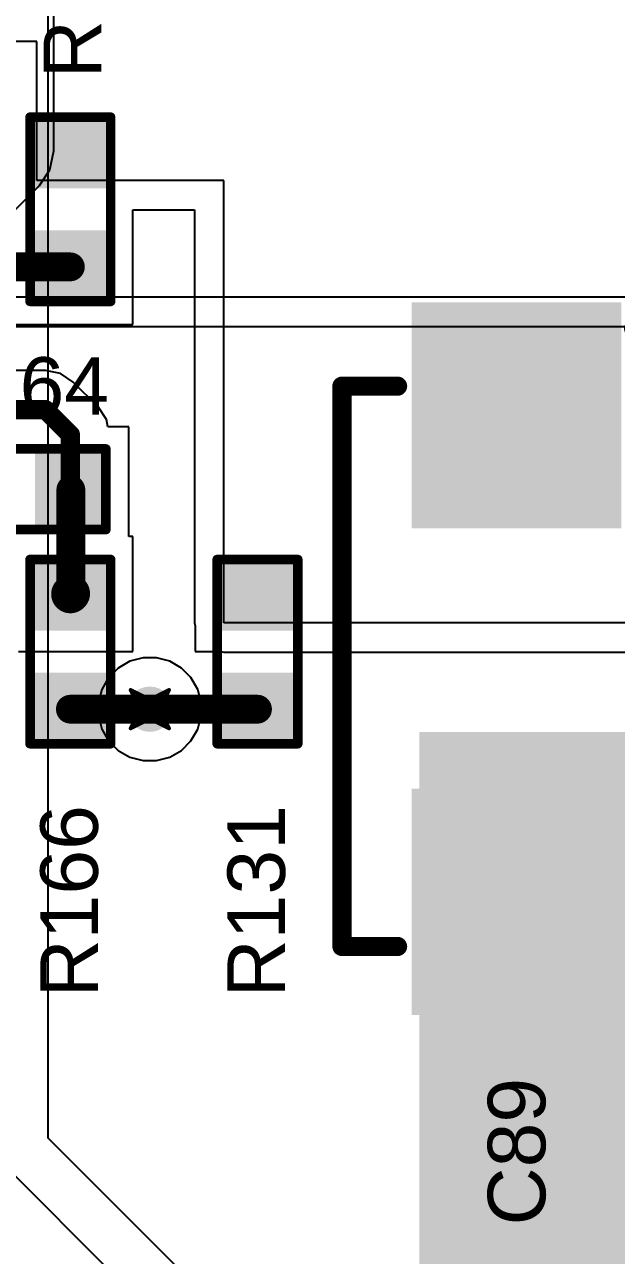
# Model space of a CAD drawing. Header units: inches. Extents: x -36 to 349, y -11 to 240.
# Drawn here: x 60.93 to 68.77, y 20.04 to 36.33 of the extents above; entities that cross this region are included whole.
import ezdxf

# ---------------------------------------------------------------- set-up
doc = ezdxf.new("R2010")
doc.units = ezdxf.units.IN
for name, color, linetype in [('Bottom Layer', 5, 'Continuous'), ('Drill Drawing', 1, 'Continuous'), ('Layer 1', 16, 'Continuous'), ('Layer 2', 76, 'Continuous'), ('Top Layer', 1, 'Continuous'), ('Top Overlay', 2, 'Continuous'), ('Top Paste', 8, 'Continuous'), ('Top Solder', 216, 'Continuous'), ('Via Holes', 16, 'Continuous')]:
    doc.layers.add(name, color=color, linetype=linetype)
doc.styles.add('Arial', font='', dxfattribs={"height": 0.2})
doc.styles.get('Arial').set_extended_font_data('Arial')

# ---------------------------------------------------------------- blocks, each defined once
blk = doc.blocks.new('R___0603_216')
at = {"layer": 'Top Layer'}
for points in [[(-0.38102286, 0.44448984), (-0.38102286, -0.4445101599999999), (-1.14302286, -0.4445101599999999), (-1.14302286, 0.44448984)], [(1.14297714, 0.44448984), (1.14297714, -0.4445101599999999), (0.38097714, -0.4445101599999999), (0.38097714, 0.44448984)]]:
    blk.add_hatch(color=1, dxfattribs=at).paths.add_polyline_path(points)
at = {"layer": 'Top Paste'}
for points in [[(-0.38102286, 0.44448984), (-0.38102286, -0.4445101599999999), (-1.14302286, -0.4445101599999999), (-1.14302286, 0.44448984)], [(1.14297714, 0.44448984), (1.14297714, -0.4445101599999999), (0.38097714, -0.4445101599999999), (0.38097714, 0.44448984)]]:
    blk.add_hatch(color=8, dxfattribs=at).paths.add_polyline_path(points)
at = {"layer": 'Top Solder'}
for points in [[(-0.2794228599999999, 0.5460898399999999), (-0.2794228599999999, -0.5461101599999999), (-1.24462286, -0.5461101599999999), (-1.24462286, 0.5460898399999999)], [(1.24457714, 0.5460898399999999), (1.24457714, -0.5461101599999999), (0.27937714, -0.5461101599999999), (0.27937714, 0.5460898399999999)]]:
    blk.add_hatch(color=216, dxfattribs=at).paths.add_polyline_path(points)
at = {"layer": 'Top Overlay'}
for points in [[(-1.21922286, 0.53338984, 0.127, 0.127, 0), (-1.21922286, -0.53341016, 0.127, 0.127, 0)], [(-1.21922286, 0.53338984, 0.127, 0.127, 0), (1.21917714, 0.53338984, 0.127, 0.127, 0)], [(1.21917714, 0.53338984, 0.127, 0.127, 0), (1.21917714, -0.53341016, 0.127, 0.127, 0)], [(-1.21922286, -0.53341016, 0.127, 0.127, 0), (1.21917714, -0.53341016, 0.127, 0.127, 0)]]:
    blk.add_lwpolyline(points, format="xyseb", dxfattribs=at)
for points in [[(-1.25097286, 0.53338984, 0.0635, 0.0635, 1), (-1.18747286, 0.53338984, 0.0635, 0.0635, 1)], [(-1.25097286, 0.53338984, 0.0635, 0.0635, 1), (-1.18747286, 0.53338984, 0.0635, 0.0635, 1)], [(1.18742714, 0.53338984, 0.0635, 0.0635, 1), (1.25092714, 0.53338984, 0.0635, 0.0635, 1)], [(1.18742714, 0.53338984, 0.0635, 0.0635, 1), (1.25092714, 0.53338984, 0.0635, 0.0635, 1)], [(-1.25097286, -0.53341016, 0.0635, 0.0635, 1), (-1.18747286, -0.53341016, 0.0635, 0.0635, 1)], [(-1.25097286, -0.53341016, 0.0635, 0.0635, 1), (-1.18747286, -0.53341016, 0.0635, 0.0635, 1)], [(1.18742714, -0.53341016, 0.0635, 0.0635, 1), (1.25092714, -0.53341016, 0.0635, 0.0635, 1)], [(1.18742714, -0.53341016, 0.0635, 0.0635, 1), (1.25092714, -0.53341016, 0.0635, 0.0635, 1)]]:
    blk.add_lwpolyline(points, format="xyseb", close=True, dxfattribs=at)
blk = doc.blocks.new('R___0603_218')
at = {"layer": 'Top Layer'}
for points in [[(-0.38101016, 0.44451524), (-0.38101016, -0.4444847599999999), (-1.14301016, -0.4444847599999999), (-1.14301016, 0.44451524)], [(1.14298984, 0.44451524), (1.14298984, -0.4444847599999999), (0.38098984, -0.4444847599999999), (0.38098984, 0.44451524)]]:
    blk.add_hatch(color=1, dxfattribs=at).paths.add_polyline_path(points)
at = {"layer": 'Top Paste'}
for points in [[(-0.38101016, 0.44451524), (-0.38101016, -0.4444847599999999), (-1.14301016, -0.4444847599999999), (-1.14301016, 0.44451524)], [(1.14298984, 0.44451524), (1.14298984, -0.4444847599999999), (0.38098984, -0.4444847599999999), (0.38098984, 0.44451524)]]:
    blk.add_hatch(color=8, dxfattribs=at).paths.add_polyline_path(points)
at = {"layer": 'Top Solder'}
for points in [[(-0.27941016, 0.54611524), (-0.27941016, -0.54608476), (-1.24461016, -0.54608476), (-1.24461016, 0.54611524)], [(1.24458984, 0.54611524), (1.24458984, -0.54608476), (0.27938984, -0.54608476), (0.27938984, 0.54611524)]]:
    blk.add_hatch(color=216, dxfattribs=at).paths.add_polyline_path(points)
at = {"layer": 'Top Overlay'}
for points in [[(-1.21921016, 0.53341524, 0.127, 0.127, 0), (-1.21921016, -0.53338476, 0.127, 0.127, 0)], [(1.21918984, 0.53341524, 0.127, 0.127, 0), (-1.21921016, 0.53341524, 0.127, 0.127, 0)], [(1.21918984, 0.53341524, 0.127, 0.127, 0), (1.21918984, -0.53338476, 0.127, 0.127, 0)], [(1.21918984, -0.53338476, 0.127, 0.127, 0), (-1.21921016, -0.53338476, 0.127, 0.127, 0)]]:
    blk.add_lwpolyline(points, format="xyseb", dxfattribs=at)
for points in [[(-1.25096016, 0.53341524, 0.0635, 0.0635, 1), (-1.18746016, 0.53341524, 0.0635, 0.0635, 1)], [(-1.25096016, 0.53341524, 0.0635, 0.0635, 1), (-1.18746016, 0.53341524, 0.0635, 0.0635, 1)], [(1.18743984, 0.53341524, 0.0635, 0.0635, 1), (1.25093984, 0.53341524, 0.0635, 0.0635, 1)], [(1.18743984, 0.53341524, 0.0635, 0.0635, 1), (1.25093984, 0.53341524, 0.0635, 0.0635, 1)], [(-1.25096016, -0.53338476, 0.0635, 0.0635, 1), (-1.18746016, -0.53338476, 0.0635, 0.0635, 1)], [(-1.25096016, -0.53338476, 0.0635, 0.0635, 1), (-1.18746016, -0.53338476, 0.0635, 0.0635, 1)], [(1.18743984, -0.53338476, 0.0635, 0.0635, 1), (1.25093984, -0.53338476, 0.0635, 0.0635, 1)], [(1.18743984, -0.53338476, 0.0635, 0.0635, 1), (1.25093984, -0.53338476, 0.0635, 0.0635, 1)]]:
    blk.add_lwpolyline(points, format="xyseb", close=True, dxfattribs=at)
blk = doc.blocks.new('R___0603_229')
at = {"layer": 'Top Layer'}
for points in [[(-0.3810076199999999, 0.4445), (-0.3810076199999999, -0.4445), (-1.14300762, -0.4445), (-1.14300762, 0.4445)], [(1.14299238, 0.4445), (1.14299238, -0.4445), (0.38099238, -0.4445), (0.38099238, 0.4445)]]:
    blk.add_hatch(color=1, dxfattribs=at).paths.add_polyline_path(points)
at = {"layer": 'Top Paste'}
for points in [[(-0.3810076199999999, 0.4445), (-0.3810076199999999, -0.4445), (-1.14300762, -0.4445), (-1.14300762, 0.4445)], [(1.14299238, 0.4445), (1.14299238, -0.4445), (0.38099238, -0.4445), (0.38099238, 0.4445)]]:
    blk.add_hatch(color=8, dxfattribs=at).paths.add_polyline_path(points)
at = {"layer": 'Top Solder'}
for points in [[(-0.27940762, 0.5460999999999999), (-0.27940762, -0.5460999999999999), (-1.24460762, -0.5460999999999999), (-1.24460762, 0.5460999999999999)], [(1.24459238, 0.5460999999999999), (1.24459238, -0.5460999999999999), (0.27939238, -0.5460999999999999), (0.27939238, 0.5460999999999999)]]:
    blk.add_hatch(color=216, dxfattribs=at).paths.add_polyline_path(points)
at = {"layer": 'Top Overlay'}
for points in [[(-1.21920762, 0.5334, 0.127, 0.127, 0), (1.21919238, 0.5334, 0.127, 0.127, 0)], [(-1.21920762, 0.5334, 0.127, 0.127, 0), (-1.21920762, -0.5334, 0.127, 0.127, 0)], [(1.21919238, 0.5334, 0.127, 0.127, 0), (1.21919238, -0.5334, 0.127, 0.127, 0)], [(-1.21920762, -0.5334, 0.127, 0.127, 0), (1.21919238, -0.5334, 0.127, 0.127, 0)]]:
    blk.add_lwpolyline(points, format="xyseb", dxfattribs=at)
for points in [[(-1.25095762, 0.5334, 0.0635, 0.0635, 1), (-1.18745762, 0.5334, 0.0635, 0.0635, 1)], [(-1.25095762, 0.5334, 0.0635, 0.0635, 1), (-1.18745762, 0.5334, 0.0635, 0.0635, 1)], [(1.18744238, 0.5334, 0.0635, 0.0635, 1), (1.25094238, 0.5334, 0.0635, 0.0635, 1)], [(1.18744238, 0.5334, 0.0635, 0.0635, 1), (1.25094238, 0.5334, 0.0635, 0.0635, 1)], [(-1.25095762, -0.5334, 0.0635, 0.0635, 1), (-1.18745762, -0.5334, 0.0635, 0.0635, 1)], [(-1.25095762, -0.5334, 0.0635, 0.0635, 1), (-1.18745762, -0.5334, 0.0635, 0.0635, 1)], [(1.18744238, -0.5334, 0.0635, 0.0635, 1), (1.25094238, -0.5334, 0.0635, 0.0635, 1)], [(1.18744238, -0.5334, 0.0635, 0.0635, 1), (1.25094238, -0.5334, 0.0635, 0.0635, 1)]]:
    blk.add_lwpolyline(points, format="xyseb", close=True, dxfattribs=at)
blk = doc.blocks.new('R___0603_230')
at = {"layer": 'Top Layer'}
for points in [[(-0.38101016, 0.44448984), (-0.38101016, -0.4445101599999999), (-1.14301016, -0.4445101599999999), (-1.14301016, 0.44448984)], [(1.14298984, 0.44448984), (1.14298984, -0.4445101599999999), (0.38098984, -0.4445101599999999), (0.38098984, 0.44448984)]]:
    blk.add_hatch(color=1, dxfattribs=at).paths.add_polyline_path(points)
at = {"layer": 'Top Paste'}
for points in [[(-0.38101016, 0.44448984), (-0.38101016, -0.4445101599999999), (-1.14301016, -0.4445101599999999), (-1.14301016, 0.44448984)], [(1.14298984, 0.44448984), (1.14298984, -0.4445101599999999), (0.38098984, -0.4445101599999999), (0.38098984, 0.44448984)]]:
    blk.add_hatch(color=8, dxfattribs=at).paths.add_polyline_path(points)
at = {"layer": 'Top Solder'}
for points in [[(-0.27941016, 0.5460898399999999), (-0.27941016, -0.5461101599999999), (-1.24461016, -0.5461101599999999), (-1.24461016, 0.5460898399999999)], [(1.24458984, 0.5460898399999999), (1.24458984, -0.5461101599999999), (0.27938984, -0.5461101599999999), (0.27938984, 0.5460898399999999)]]:
    blk.add_hatch(color=216, dxfattribs=at).paths.add_polyline_path(points)
at = {"layer": 'Top Overlay'}
for points in [[(-1.21921016, 0.53338984, 0.127, 0.127, 0), (-1.21921016, -0.53341016, 0.127, 0.127, 0)], [(-1.21921016, 0.53338984, 0.127, 0.127, 0), (1.21918984, 0.53338984, 0.127, 0.127, 0)], [(1.21918984, 0.53338984, 0.127, 0.127, 0), (1.21918984, -0.53341016, 0.127, 0.127, 0)], [(-1.21921016, -0.53341016, 0.127, 0.127, 0), (1.21918984, -0.53341016, 0.127, 0.127, 0)]]:
    blk.add_lwpolyline(points, format="xyseb", dxfattribs=at)
for points in [[(-1.25096016, 0.53338984, 0.0635, 0.0635, 1), (-1.18746016, 0.53338984, 0.0635, 0.0635, 1)], [(-1.25096016, 0.53338984, 0.0635, 0.0635, 1), (-1.18746016, 0.53338984, 0.0635, 0.0635, 1)], [(1.18743984, 0.53338984, 0.0635, 0.0635, 1), (1.25093984, 0.53338984, 0.0635, 0.0635, 1)], [(1.18743984, 0.53338984, 0.0635, 0.0635, 1), (1.25093984, 0.53338984, 0.0635, 0.0635, 1)], [(-1.25096016, -0.53341016, 0.0635, 0.0635, 1), (-1.18746016, -0.53341016, 0.0635, 0.0635, 1)], [(-1.25096016, -0.53341016, 0.0635, 0.0635, 1), (-1.18746016, -0.53341016, 0.0635, 0.0635, 1)], [(1.18743984, -0.53341016, 0.0635, 0.0635, 1), (1.25093984, -0.53341016, 0.0635, 0.0635, 1)], [(1.18743984, -0.53341016, 0.0635, 0.0635, 1), (1.25093984, -0.53341016, 0.0635, 0.0635, 1)]]:
    blk.add_lwpolyline(points, format="xyseb", close=True, dxfattribs=at)
blk = doc.blocks.new('C____E_437')
at = {"layer": 'Top Layer'}
for points in [[(-1.39499213, 1.28499997), (1.39500737, 1.28499997), (1.39500737, -1.28499997), (-1.39499213, -1.28499997)], [(5.044974669999999, 1.28499997), (7.834974169999999, 1.28499997), (7.834974169999999, -1.28499997), (5.044974669999999, -1.28499997)]]:
    blk.add_hatch(color=1, dxfattribs=at).paths.add_polyline_path(points)
at = {"layer": 'Top Paste'}
for points in [[(-1.39499213, 1.28499997), (1.39500737, 1.28499997), (1.39500737, -1.28499997), (-1.39499213, -1.28499997)], [(5.044974669999999, 1.28499997), (7.834974169999999, 1.28499997), (7.834974169999999, -1.28499997), (5.044974669999999, -1.28499997)]]:
    blk.add_hatch(color=8, dxfattribs=at).paths.add_polyline_path(points)
at = {"layer": 'Top Solder'}
for points in [[(-1.49659213, 1.38659997), (1.49660737, 1.38659997), (1.49660737, -1.38659997), (-1.49659213, -1.38659997)], [(4.94337467, 1.38659997), (7.936574169999999, 1.38659997), (7.936574169999999, -1.38659997), (4.94337467, -1.38659997)]]:
    blk.add_hatch(color=216, dxfattribs=at).paths.add_polyline_path(points)
at = {"layer": 'Top Overlay'}
for points in [[(-1.14878358, 1.5494, 0.254, 0.254, 0), (-1.14878358, 2.286, 0.254, 0.254, 0)], [(7.03001642, 2.3114, 0.254, 0.254, 0), (-0.38678358, 2.3114, 0.254, 0.254, 0)], [(-0.38678358, 1.5748, 0.254, 0.254, 0), (-0.38678358, 2.3114, 0.254, 0.254, 0)], [(7.03001642, 1.5748, 0.254, 0.254, 0), (7.03001642, 2.3114, 0.254, 0.254, 0)], [(-0.71698358, 1.905, 0.254, 0.254, 0), (-1.55518358, 1.905, 0.254, 0.254, 0)], [(-0.38678358, -2.3114, 0.254, 0.254, 0), (-0.38678358, -1.5748, 0.254, 0.254, 0)], [(7.03001642, -2.3114, 0.254, 0.254, 0), (7.03001642, -1.5748, 0.254, 0.254, 0)], [(7.03001642, -2.3114, 0.254, 0.254, 0), (-0.38678358, -2.3114, 0.254, 0.254, 0)]]:
    blk.add_lwpolyline(points, format="xyseb", dxfattribs=at)
for points in [[(-1.21228358, 2.286, 0.127, 0.127, 1), (-1.08528358, 2.286, 0.127, 0.127, 1)], [(-0.45028358, 2.3114, 0.127, 0.127, 1), (-0.32328358, 2.3114, 0.127, 0.127, 1)], [(-0.45028358, 2.3114, 0.127, 0.127, 1), (-0.32328358, 2.3114, 0.127, 0.127, 1)], [(6.96651642, 2.3114, 0.127, 0.127, 1), (7.093516419999998, 2.3114, 0.127, 0.127, 1)], [(6.96651642, 2.3114, 0.127, 0.127, 1), (7.093516419999998, 2.3114, 0.127, 0.127, 1)], [(-1.61868358, 1.905, 0.127, 0.127, 1), (-1.49168358, 1.905, 0.127, 0.127, 1)], [(-0.78048358, 1.905, 0.127, 0.127, 1), (-0.65348358, 1.905, 0.127, 0.127, 1)], [(-1.21228358, 1.5494, 0.127, 0.127, 1), (-1.08528358, 1.5494, 0.127, 0.127, 1)], [(-0.45028358, 1.5748, 0.127, 0.127, 1), (-0.32328358, 1.5748, 0.127, 0.127, 1)], [(6.96651642, 1.5748, 0.127, 0.127, 1), (7.093516419999998, 1.5748, 0.127, 0.127, 1)], [(-0.45028358, -1.5748, 0.127, 0.127, 1), (-0.32328358, -1.5748, 0.127, 0.127, 1)], [(6.96651642, -1.5748, 0.127, 0.127, 1), (7.093516419999998, -1.5748, 0.127, 0.127, 1)], [(-0.45028358, -2.3114, 0.127, 0.127, 1), (-0.32328358, -2.3114, 0.127, 0.127, 1)], [(-0.45028358, -2.3114, 0.127, 0.127, 1), (-0.32328358, -2.3114, 0.127, 0.127, 1)], [(6.96651642, -2.3114, 0.127, 0.127, 1), (7.093516419999998, -2.3114, 0.127, 0.127, 1)], [(6.96651642, -2.3114, 0.127, 0.127, 1), (7.093516419999998, -2.3114, 0.127, 0.127, 1)]]:
    blk.add_lwpolyline(points, format="xyseb", close=True, dxfattribs=at)

msp = doc.modelspace()

# ---------------------------------------------------------------- hatches: boundary and pattern name
at = {"layer": 'Bottom Layer'}
h = msp.add_hatch(color=5, dxfattribs=at)
edge = h.paths.add_edge_path()
edge.add_arc((62.5919373, 27.2665444), 0.2999994, 0, 360)
at = {"layer": 'Layer 1'}
h = msp.add_hatch(color=16, dxfattribs=at)
edge = h.paths.add_edge_path()
edge.add_arc((62.5919373, 27.2665444), 0.2999994, 0, 360)
at = {"layer": 'Layer 2'}
h = msp.add_hatch(color=76, dxfattribs=at)
edge = h.paths.add_edge_path()
edge.add_arc((62.5919373, 27.2665444), 0.2999994, 0, 360)
at = {"layer": 'Top Layer'}
h = msp.add_hatch(color=1, dxfattribs=at)
edge = h.paths.add_edge_path()
edge.add_arc((62.5919373, 27.2665444), 0.2999994, 0, 360)
msp.add_hatch(color=1, dxfattribs=at).paths.add_polyline_path([(66.16099797999999, 17.05572408), (81.92600073999999, 17.05572408), (81.92600073999999, 26.96572712), (66.16099797999999, 26.96572712)])
at = {"layer": 'Via Holes'}
h = msp.add_hatch(color=7, dxfattribs=at)
edge = h.paths.add_edge_path()
edge.add_arc((62.5919373, 27.2665444), 0.1499997, 0, 360)

# ---------------------------------------------------------------- linework, layer by layer
at = {"layer": 'Bottom Layer'}
for p, q in [((61.31980878, 34.6561664), (61.31980878, 44.80229292)), ((61.27052516, 34.4084021), (61.31980878, 34.6561664)), ((61.13017746, 34.1983568), (61.27052516, 34.4084021)), ((60.48113634, 33.54931568), (61.13017746, 34.1983568)), ((113.59779668, 32.72265998), (55.64101393999999, 32.72265998)), ((46.3466434, 32.33419492), (113.59779668, 32.33419492)), ((62.32908032, 27.90113546), (62.17379234, 27.81148108)), ((62.50228292, 27.9475438), (62.32908032, 27.90113546)), ((62.68159167999999, 27.9475438), (62.50228292, 27.9475438)), ((62.85479427999999, 27.90113546), (62.68159167999999, 27.9475438)), ((63.01008226, 27.81148108), (62.85479427999999, 27.90113546)), ((62.17379234, 27.81148108), (62.04700061999999, 27.68468936)), ((63.13687398, 27.68468936), (63.01008226, 27.81148108)), ((62.04700061999999, 27.68468936), (61.95734624, 27.52940138)), ((63.22652835999999, 27.52940138), (63.13687398, 27.68468936)), ((61.95734624, 27.52940138), (61.91093789999999, 27.35619878)), ((63.2729367, 27.35619878), (63.22652835999999, 27.52940138)), ((61.91093789999999, 27.35619878), (61.91093789999999, 27.17689002)), ((63.2729367, 27.17689002), (63.2729367, 27.35619878)), ((61.91093789999999, 27.17689002), (61.95734624, 27.00368742)), ((63.22652835999999, 27.00368742), (63.2729367, 27.17689002)), ((61.95734624, 27.00368742), (62.04700061999999, 26.84839944)), ((63.13687398, 26.84839944), (63.22652835999999, 27.00368742)), ((62.04700061999999, 26.84839944), (62.17379234, 26.72160772)), ((62.17379234, 26.72160772), (62.32908032, 26.63195334)), ((62.85479427999999, 26.63195334), (63.01008226, 26.72160772)), ((63.01008226, 26.72160772), (63.13687398, 26.84839944)), ((62.32908032, 26.63195334), (62.50228292, 26.585545)), ((62.50228292, 26.585545), (62.68159167999999, 26.585545)), ((62.68159167999999, 26.585545), (62.85479427999999, 26.63195334))]:
    msp.add_line(p, q, dxfattribs=at)
at = {"layer": 'Drill Drawing'}
for points in [[(62.33793729999999, 27.5205444, 0.0508, 0.0508, 0), (62.5919373, 27.3935444, 0.0508, 0.0508, 0)], [(62.33793729999999, 27.5205444, 0.0508, 0.0508, 0), (62.4649373, 27.2665444, 0.0508, 0.0508, 0)], [(62.5919373, 27.3935444, 0.0508, 0.0508, 0), (62.8459373, 27.5205444, 0.0508, 0.0508, 0)], [(62.7189373, 27.2665444, 0.0508, 0.0508, 0), (62.8459373, 27.5205444, 0.0508, 0.0508, 0)], [(62.33793729999999, 27.0125444, 0.0508, 0.0508, 0), (62.4649373, 27.2665444, 0.0508, 0.0508, 0)], [(62.7189373, 27.2665444, 0.0508, 0.0508, 0), (62.8459373, 27.0125444, 0.0508, 0.0508, 0)], [(62.33793729999999, 27.0125444, 0.0508, 0.0508, 0), (62.5919373, 27.1395444, 0.0508, 0.0508, 0)], [(62.5919373, 27.1395444, 0.0508, 0.0508, 0), (62.8459373, 27.0125444, 0.0508, 0.0508, 0)]]:
    msp.add_lwpolyline(points, format="xyseb", dxfattribs=at)
for points in [[(62.32523729999999, 27.5205444, 0.0254, 0.0254, 1), (62.3506373, 27.5205444, 0.0254, 0.0254, 1)], [(62.32523729999999, 27.5205444, 0.0254, 0.0254, 1), (62.3506373, 27.5205444, 0.0254, 0.0254, 1)], [(62.83323729999999, 27.5205444, 0.0254, 0.0254, 1), (62.8586373, 27.5205444, 0.0254, 0.0254, 1)], [(62.83323729999999, 27.5205444, 0.0254, 0.0254, 1), (62.8586373, 27.5205444, 0.0254, 0.0254, 1)], [(62.5792373, 27.3935444, 0.0254, 0.0254, 1), (62.60463729999999, 27.3935444, 0.0254, 0.0254, 1)], [(62.5792373, 27.3935444, 0.0254, 0.0254, 1), (62.60463729999999, 27.3935444, 0.0254, 0.0254, 1)], [(62.4522373, 27.2665444, 0.0254, 0.0254, 1), (62.4776373, 27.2665444, 0.0254, 0.0254, 1)], [(62.4522373, 27.2665444, 0.0254, 0.0254, 1), (62.4776373, 27.2665444, 0.0254, 0.0254, 1)], [(62.7062373, 27.2665444, 0.0254, 0.0254, 1), (62.73163729999999, 27.2665444, 0.0254, 0.0254, 1)], [(62.7062373, 27.2665444, 0.0254, 0.0254, 1), (62.73163729999999, 27.2665444, 0.0254, 0.0254, 1)], [(62.5792373, 27.1395444, 0.0254, 0.0254, 1), (62.60463729999999, 27.1395444, 0.0254, 0.0254, 1)], [(62.5792373, 27.1395444, 0.0254, 0.0254, 1), (62.60463729999999, 27.1395444, 0.0254, 0.0254, 1)], [(62.32523729999999, 27.0125444, 0.0254, 0.0254, 1), (62.3506373, 27.0125444, 0.0254, 0.0254, 1)], [(62.32523729999999, 27.0125444, 0.0254, 0.0254, 1), (62.3506373, 27.0125444, 0.0254, 0.0254, 1)], [(62.83323729999999, 27.0125444, 0.0254, 0.0254, 1), (62.8586373, 27.0125444, 0.0254, 0.0254, 1)], [(62.83323729999999, 27.0125444, 0.0254, 0.0254, 1), (62.8586373, 27.0125444, 0.0254, 0.0254, 1)]]:
    msp.add_lwpolyline(points, format="xyseb", close=True, dxfattribs=at)
at = {"layer": 'Layer 2'}
for p, q in [((61.24840938, 21.58998984), (61.24840938, 44.65292314)), ((62.32908032, 27.90113546), (62.17379234, 27.81148108)), ((62.50228292, 27.9475438), (62.32908032, 27.90113546)), ((62.68159167999999, 27.9475438), (62.50228292, 27.9475438)), ((62.85479427999999, 27.90113546), (62.68159167999999, 27.9475438)), ((63.01008226, 27.81148108), (62.85479427999999, 27.90113546)), ((62.17379234, 27.81148108), (62.04700061999999, 27.68468936)), ((63.13687398, 27.68468936), (63.01008226, 27.81148108)), ((62.04700061999999, 27.68468936), (61.95734624, 27.52940138)), ((63.22652835999999, 27.52940138), (63.13687398, 27.68468936)), ((61.95734624, 27.52940138), (61.91093789999999, 27.35619878)), ((63.2729367, 27.35619878), (63.22652835999999, 27.52940138)), ((61.91093789999999, 27.35619878), (61.91093789999999, 27.17689002)), ((63.2729367, 27.17689002), (63.2729367, 27.35619878)), ((61.91093789999999, 27.17689002), (61.95734624, 27.00368742)), ((63.22652835999999, 27.00368742), (63.2729367, 27.17689002)), ((61.95734624, 27.00368742), (62.04700061999999, 26.84839944)), ((63.13687398, 26.84839944), (63.22652835999999, 27.00368742)), ((62.04700061999999, 26.84839944), (62.17379234, 26.72160772)), ((62.17379234, 26.72160772), (62.32908032, 26.63195334)), ((62.85479427999999, 26.63195334), (63.01008226, 26.72160772)), ((63.01008226, 26.72160772), (63.13687398, 26.84839944)), ((62.32908032, 26.63195334), (62.50228292, 26.585545)), ((62.50228292, 26.585545), (62.68159167999999, 26.585545)), ((62.68159167999999, 26.585545), (62.85479427999999, 26.63195334)), ((60.07998906, 21.81861016), (64.29638906, 17.60221016)), ((64.98220938, 17.85618984), (61.24840938, 21.58998984))]:
    msp.add_line(p, q, dxfattribs=at)
at = {"layer": 'Top Layer'}
for p, q in [((61.09579602, 36.1064556), (58.64848823999999, 36.1064556)), ((61.09579602, 34.26495559999999), (61.09579602, 36.1064556)), ((63.57249922, 34.26495559999999), (61.09579602, 34.26495559999999)), ((63.57249922, 28.4095444), (63.57249922, 34.26495559999999)), ((62.36579602, 32.3599556), (62.36579602, 33.87649054)), ((62.36579602, 33.87649054), (63.18403416, 33.87649054)), ((63.18403416, 33.87649054), (63.18403416, 28.4095444)), ((59.89642833999999, 32.3599556), (62.36579602, 32.3599556)), ((61.21017984, 31.74932436), (59.55129314, 31.74932436)), ((61.40839128, 31.70989848), (61.21017984, 31.74932436)), ((61.57642752, 31.59762032), (61.40839128, 31.70989848)), ((61.90652591999999, 31.26751938), (61.57642752, 31.59762032)), ((61.90653353999999, 31.2675143), (61.90652591999999, 31.26751938)), ((62.0188117, 31.0994806), (61.90653353999999, 31.2675143)), ((62.03783375999999, 31.0038496), (62.0188117, 31.0994806)), ((62.31499602, 31.0038496), (62.03783375999999, 31.0038496)), ((62.31499602, 29.5525444), (62.31499602, 31.0038496)), ((62.36579602, 29.5525444), (62.31499602, 29.5525444)), ((62.36579602, 28.0285444), (62.36579602, 29.5525444)), ((63.18403416, 28.4095444), (63.19149922, 28.3720159)), ((63.19149922, 28.3720159), (63.19149922, 28.0285444)), ((70.34159921999999, 28.4095444), (63.57249922, 28.4095444)), ((60.85449602, 28.0285444), (62.36579602, 28.0285444)), ((63.19149922, 28.0285444), (63.53497072, 28.0285444)), ((63.53497072, 28.0285444), (63.57249922, 28.02107934)), ((63.57249922, 28.02107934), (70.34159921999999, 28.02107934))]:
    msp.add_line(p, q, dxfattribs=at)
for points in [[(59.96548586, 33.12196576, 0.3809999999999999, 0.3809999999999999, 0), (61.54028586, 33.12196576, 0.3809999999999999, 0.3809999999999999, 0)], [(58.80589457999999, 31.23137264, 0.254, 0.254, 0), (61.21017984, 31.23137264, 0.254, 0.254, 0)], [(61.21017984, 31.23137264, 0.254, 0.254, 0), (61.54028586, 30.90126662, 0.254, 0.254, 0)], [(61.54028586, 30.19105975999999, 0.254, 0.254, 0), (61.54028586, 30.90126662, 0.254, 0.254, 0)], [(61.54663585999999, 28.79690456, 0.3809999999999999, 0.3809999999999999, 0), (61.54663585999999, 30.17200976, 0.3809999999999999, 0.3809999999999999, 0)], [(61.54028586, 30.19105975999999, 0.254, 0.254, 0), (61.55298586, 30.17835976, 0.254, 0.254, 0)], [(61.54028586, 28.79055456, 0.508, 0.508, 0), (61.54663585999999, 28.79690456, 0.508, 0.508, 0)], [(61.54029601999999, 27.2665444, 0.3809999999999999, 0.3809999999999999, 0), (62.5919373, 27.2665444, 0.3809999999999999, 0.3809999999999999, 0)], [(62.5919373, 27.2665444, 0.3809999999999999, 0.3809999999999999, 0), (64.01699922, 27.2665444, 0.3809999999999999, 0.3809999999999999, 0)]]:
    msp.add_lwpolyline(points, format="xyseb", dxfattribs=at)
for points in [[(61.44503585999999, 33.12196576, 0.1905, 0.1905, 1), (61.63553586, 33.12196576, 0.1905, 0.1905, 1)], [(61.14667983999999, 31.23137264, 0.127, 0.127, 1), (61.27367984, 31.23137264, 0.127, 0.127, 1)], [(61.14667983999999, 31.23137264, 0.127, 0.127, 1), (61.27367984, 31.23137264, 0.127, 0.127, 1)], [(61.47678586, 30.90126662, 0.127, 0.127, 1), (61.60378586, 30.90126662, 0.127, 0.127, 1)], [(61.47678586, 30.90126662, 0.127, 0.127, 1), (61.60378586, 30.90126662, 0.127, 0.127, 1)], [(61.45138586, 30.17200976, 0.1905, 0.1905, 1), (61.64188586, 30.17200976, 0.1905, 0.1905, 1)], [(61.47678586, 30.19105975999999, 0.127, 0.127, 1), (61.60378586, 30.19105975999999, 0.127, 0.127, 1)], [(61.47678586, 30.19105975999999, 0.127, 0.127, 1), (61.60378586, 30.19105975999999, 0.127, 0.127, 1)], [(61.48948586, 30.17835976, 0.127, 0.127, 1), (61.61648586, 30.17835976, 0.127, 0.127, 1)], [(61.41328586, 28.79055456, 0.254, 0.254, 1), (61.66728585999999, 28.79055456, 0.254, 0.254, 1)], [(61.41963585999999, 28.79690456, 0.254, 0.254, 1), (61.67363586, 28.79690456, 0.254, 0.254, 1)], [(61.45138586, 28.79690456, 0.1905, 0.1905, 1), (61.64188586, 28.79690456, 0.1905, 0.1905, 1)], [(61.44504602, 27.2665444, 0.1905, 0.1905, 1), (61.63554601999999, 27.2665444, 0.1905, 0.1905, 1)], [(62.4966873, 27.2665444, 0.1905, 0.1905, 1), (62.68718729999999, 27.2665444, 0.1905, 0.1905, 1)], [(62.4966873, 27.2665444, 0.1905, 0.1905, 1), (62.68718729999999, 27.2665444, 0.1905, 0.1905, 1)], [(63.92174922, 27.2665444, 0.1905, 0.1905, 1), (64.11224922, 27.2665444, 0.1905, 0.1905, 1)]]:
    msp.add_lwpolyline(points, format="xyseb", close=True, dxfattribs=at)

# ---------------------------------------------------------------- block references
for name, p, rotation in [('R___0603_230', (61.54028586, 33.88396576), 90), ('C____E_437', (67.44599921999999, 31.15574922), 270), ('R___0603_218', (60.79098585999999, 30.17836484), 180), ('R___0603_216', (61.54028586, 28.02856726), 90), ('R___0603_229', (64.01699922, 28.02855202), 90)]:
    msp.add_blockref(name, p, dxfattribs=dict(rotation=rotation))

# ---------------------------------------------------------------- texts
at = {"layer": 'Top Overlay', "style": 'Arial'}
for s, p in [('R109', (61.94832923999999, 35.61857748)), ('R166', (61.90441517999999, 23.4517311)), ('R131', (64.38113108, 23.45172856)), ('C89', (67.82687476, 20.432903))]:
    msp.add_text(s, height=0.7619999999999999, rotation=90, dxfattribs=at).set_placement(p)
msp.add_text('R164', height=0.7619999999999999, dxfattribs=at).set_placement((59.50761022, 31.16370958))

doc.saveas('drawing.dxf')
